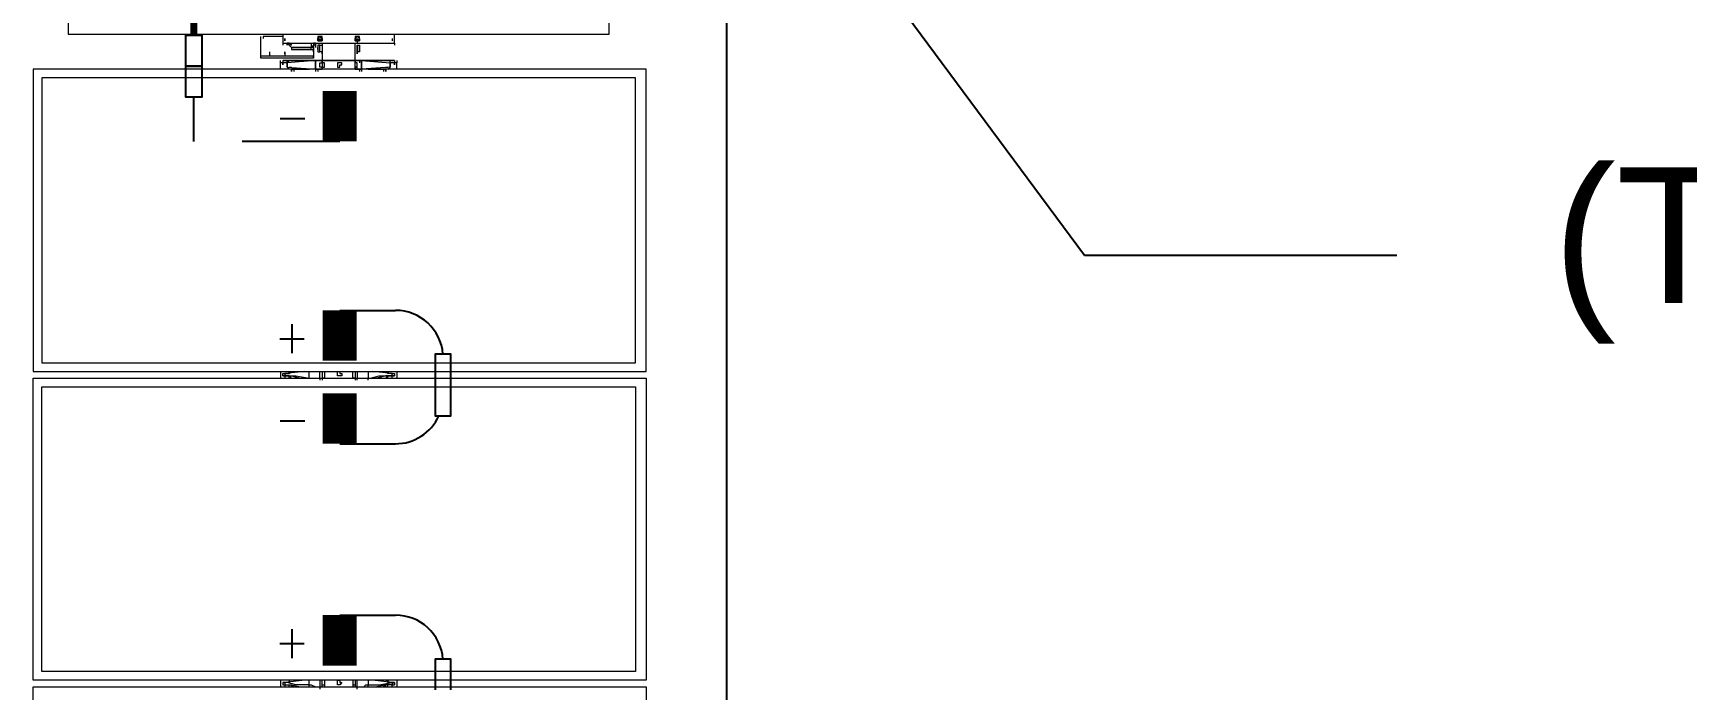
# Model space of a CAD drawing. Header units: feet. Extents: x -5.1 to 70.3, y -33 to 8.
# Drawn here: x 32.944 to 34.64, y -22.875 to -22.202 of the extents above; entities that cross this region are included whole.
import ezdxf
from ezdxf import colors
from ezdxf.entities.mleader import LeaderData, LeaderLine
from ezdxf.lldxf.tags import DXFTag
from ezdxf.math import Vec2, Vec3

# ---------------------------------------------------------------- set-up
doc = ezdxf.new("R2010")
doc.units = ezdxf.units.FT
doc.header["$MEASUREMENT"] = 0
doc.linetypes.add('HIDDEN', pattern=[0.375, 0.25, -0.125])
for name, color, linetype in [('E-DC HARNESS-POS', 10, 'DC HARNESS CABLE'), ('E-HARN-COMP', 8, 'Continuous'), ('E-TRNK-CABL-NEG', 170, 'HIDDEN'), ('E-TRUNK-CABLE-POS', 10, 'HIDDEN'), ('G-ANNO-TEXT', 1, 'Continuous'), ('Polarity-Text', 7, 'Continuous')]:
    doc.layers.add(name, color=color, linetype=linetype)
doc.styles.add('NEI-A', font='arial.ttf')
tags = doc.linetypes.add('DC HARNESS CABLE', pattern='A,0.5,-0.2,["DH",Standard,S=0.1,R=0,X=-0.1,Y=-0.05],-0.2', length=0.9).pattern_tags.tags
tags[6] = DXFTag(74, 10)

# ---------------------------------------------------------------- blocks, each defined once
blk = doc.blocks.new('A$Cc93f9aa1')
at = {"lineweight": 5}
for points in [[(10.1663, 0), (10.1663, 0.4666), (9.9363, 0.4666), (9.9363, 0)], [(10.4012, 0), (10.1713, 0), (10.1713, 0.4666), (10.4012, 0.4666)], [(10.6362, 0), (10.4062, 0), (10.4062, 0.4666), (10.6362, 0.4666)], [(10.1596, 0.4583), (9.9429, 0.4583), (9.9429, 0.0067), (10.1596, 0.0067)], [(10.1779, 0.0067), (10.1779, 0.4583), (10.3946, 0.4583), (10.3946, 0.0067)], [(9.8696, 0.4383), (9.8696, 0.0267), (9.9096, 0.0267), (9.9096, 0.4383)], [(9.9296, 0.2683), (9.9296, 0.265)], [(10.1679, 0.275), (10.1696, 0.275), (10.1696, 0.2733), (10.1679, 0.2733)], [(9.9129, 0.2483), (9.9113, 0.2467), (9.9129, 0.245), (9.9146, 0.2467)], [(9.9146, 0.2467), (9.9129, 0.2467)], [(9.9146, 0.2467), (9.9129, 0.2467)], [(9.9196, 0.2467), (9.9179, 0.2467)], [(9.9246, 0.2467), (9.9229, 0.2467)], [(9.9329, 0.235), (9.9313, 0.235), (9.9313, 0.2317), (9.9346, 0.2317), (9.9346, 0.2333), (9.9329, 0.2333)], [(10.1679, 0.235), (10.1696, 0.235), (10.1696, 0.2317), (10.1663, 0.2317), (10.1663, 0.2333), (10.1679, 0.2333)], [(10.4029, 0.235), (10.4046, 0.2333), (10.4046, 0.2317), (10.4012, 0.2317), (10.4012, 0.2333), (10.4029, 0.2333)], [(9.9129, 0.22), (9.9113, 0.2183), (9.9129, 0.2167), (9.9146, 0.2183)], [(9.9146, 0.22), (9.9129, 0.22), (9.9146, 0.22), (9.9146, 0.2183), (9.9146, 0.2167), (9.9129, 0.2167), (9.9146, 0.2167), (9.9146, 0.2183), (9.9129, 0.2183), (9.9146, 0.2183), (9.9129, 0.2183), (9.9146, 0.2183), (9.9129, 0.2183), (9.9146, 0.2183), (9.9129, 0.2183), (9.9146, 0.2183)], [(9.9313, 0.22), (9.9296, 0.22), (9.9313, 0.22), (9.9346, 0.22), (9.9346, 0.2217), (9.9313, 0.2217)], [(9.9196, 0.2133), (9.9179, 0.2133)], [(9.9196, 0.2133), (9.9179, 0.2133)], [(9.9279, 0.2133), (9.9263, 0.2133)], [(9.9146, 0.1917), (9.9129, 0.1917)], [(9.9296, 0.2), (9.9296, 0.1967), (9.9296, 0.19)], [(9.9329, 0.19), (9.9313, 0.19)]]:
    blk.add_lwpolyline(points, close=True, dxfattribs=at)
for points in [[(9.9096, 0.19), (9.9163, 0.19), (9.9163, 0.275), (9.9096, 0.275)], [(9.9129, 0.2733), (9.9146, 0.2733)], [(9.9163, 0.275), (9.9179, 0.275)], [(9.9296, 0.2767), (9.9313, 0.2767), (9.9313, 0.2717), (9.9296, 0.2717)], [(9.9296, 0.2683), (9.9296, 0.275), (9.9296, 0.2683)], [(9.9296, 0.275), (9.9313, 0.275), (9.9329, 0.275), (9.9313, 0.275)], [(9.9346, 0.2717), (9.9363, 0.25), (9.9296, 0.25), (9.9313, 0.2717), (9.9296, 0.2717), (9.9296, 0.27)], [(9.9296, 0.2483), (9.9296, 0.265), (9.9296, 0.2483)], [(9.9363, 0.2767), (9.9313, 0.2767)], [(9.9346, 0.2717), (9.9313, 0.2717), (9.9346, 0.2717)], [(9.9346, 0.2683), (9.9346, 0.27)], [(9.9363, 0.2667), (9.9363, 0.2683), (9.9379, 0.2683)], [(10.1663, 0.2767), (10.1713, 0.2767)], [(10.1679, 0.2733), (10.1679, 0.27)], [(10.1729, 0.255), (10.1713, 0.255), (10.1713, 0.2567), (10.1696, 0.2633), (10.1696, 0.2733), (10.1696, 0.27), (10.1713, 0.2683)], [(10.4012, 0.2767), (10.4062, 0.2767)], [(10.4029, 0.275), (10.4046, 0.275)], [(10.4029, 0.27), (10.4029, 0.2733), (10.4029, 0.275), (10.4029, 0.2733), (10.4046, 0.2733), (10.4046, 0.2717), (10.4046, 0.27), (10.4046, 0.2683)], [(10.4062, 0.255), (10.4046, 0.255), (10.4046, 0.2633), (10.4029, 0.2733)], [(10.1729, 0.2467), (10.1713, 0.2467), (10.1713, 0.255)], [(10.4079, 0.2467), (10.4062, 0.2467), (10.4062, 0.2517), (10.4046, 0.2533), (10.4046, 0.255)], [(9.9129, 0.2483), (9.9113, 0.2467)], [(9.9113, 0.2483), (9.9113, 0.2467)], [(9.9113, 0.2483), (9.9113, 0.2483)], [(9.9129, 0.2483), (9.9113, 0.2483)], [(9.9129, 0.245), (9.9113, 0.2467)], [(9.9113, 0.2467), (9.9113, 0.245)], [(9.9113, 0.2467), (9.9113, 0.2467)], [(9.9113, 0.245), (9.9129, 0.245)], [(9.9113, 0.245), (9.9113, 0.245)], [(9.9129, 0.2483), (9.9146, 0.2483)], [(9.9129, 0.2483), (9.9146, 0.2483)], [(9.9129, 0.2483), (9.9146, 0.2483), (9.9146, 0.2467)], [(9.9129, 0.2483), (9.9129, 0.2483)], [(9.9146, 0.2483), (9.9129, 0.2483)], [(9.9129, 0.2467), (9.9146, 0.2467)], [(9.9129, 0.2467), (9.9146, 0.2467)], [(9.9146, 0.2467), (9.9146, 0.245), (9.9129, 0.245)], [(9.9129, 0.2467), (9.9146, 0.2467)], [(9.9129, 0.2467), (9.9146, 0.2467)], [(9.9129, 0.245), (9.9146, 0.245)], [(9.9129, 0.245), (9.9129, 0.245)], [(9.9146, 0.2483), (9.9146, 0.2483)], [(9.9146, 0.2467), (9.9146, 0.2483)], [(9.9146, 0.2467), (9.9163, 0.2467)], [(9.9146, 0.2467), (9.9146, 0.2467)], [(9.9146, 0.245), (9.9146, 0.2467)], [(9.9146, 0.245), (9.9146, 0.245)], [(9.9363, 0.245), (9.9346, 0.245), (9.9296, 0.245), (9.9229, 0.245), (9.9179, 0.245), (9.9163, 0.245)], [(9.9163, 0.22), (9.9179, 0.22), (9.9229, 0.22), (9.9296, 0.22), (9.9296, 0.245), (9.9313, 0.245), (9.9296, 0.245)], [(9.9229, 0.2483), (9.9213, 0.2483), (9.9229, 0.2483), (9.9229, 0.2467), (9.9179, 0.2467), (9.9179, 0.2483), (9.9196, 0.2483), (9.9213, 0.2483)], [(9.9179, 0.2483), (9.9213, 0.2483), (9.9196, 0.2483)], [(9.9296, 0.2483), (9.9296, 0.25), (9.9313, 0.25)], [(9.9296, 0.25), (9.9363, 0.25), (9.9379, 0.25)], [(9.9346, 0.2467), (9.9346, 0.245), (9.9313, 0.245), (9.9296, 0.245), (9.9296, 0.2483), (9.9313, 0.2483)], [(9.9296, 0.2483), (9.9296, 0.2467), (9.9296, 0.2483)], [(9.9296, 0.2467), (9.9296, 0.2183), (9.9296, 0.2467)], [(9.9363, 0.2467), (9.9346, 0.2467), (9.9313, 0.2467), (9.9313, 0.245)], [(10.1663, 0.2467), (10.1713, 0.2467)], [(10.1663, 0.245), (10.1713, 0.245), (10.1729, 0.245)], [(10.1713, 0.245), (10.1713, 0.2433), (10.1663, 0.2433)], [(10.4062, 0.2467), (10.4046, 0.2467), (10.4012, 0.2467)], [(10.4012, 0.245), (10.4046, 0.245), (10.4062, 0.245)], [(10.4012, 0.2433), (10.4046, 0.2433), (10.4062, 0.2433)], [(10.4046, 0.2433), (10.4046, 0.245)], [(9.9146, 0.2167), (9.9129, 0.2167), (9.9113, 0.2183), (9.9129, 0.22), (9.9113, 0.22), (9.9113, 0.2183), (9.9113, 0.2167), (9.9129, 0.2167)], [(9.9113, 0.22), (9.9113, 0.22)], [(9.9113, 0.2183), (9.9113, 0.2183)], [(9.9113, 0.2167), (9.9113, 0.2167)], [(9.9129, 0.22), (9.9129, 0.22)], [(9.9129, 0.2167), (9.9129, 0.2167)], [(9.9146, 0.22), (9.9146, 0.22)], [(9.9146, 0.2183), (9.9146, 0.2183)], [(9.9146, 0.2167), (9.9146, 0.2167)], [(9.9163, 0.215), (9.9163, 0.2133), (9.9179, 0.2133)], [(9.9179, 0.215), (9.9163, 0.215), (9.9179, 0.215)], [(9.9163, 0.215), (9.9179, 0.215)], [(9.9246, 0.22), (9.9229, 0.22), (9.9229, 0.2183), (9.9179, 0.2183), (9.9179, 0.22), (9.9196, 0.22)], [(9.9179, 0.2183), (9.9179, 0.2167), (9.9196, 0.2167), (9.9213, 0.2167), (9.9229, 0.2167)], [(9.9179, 0.2167), (9.9213, 0.2167), (9.9196, 0.2167)], [(9.9179, 0.215), (9.9179, 0.2133)], [(9.9179, 0.215), (9.9196, 0.215)], [(9.9213, 0.2167), (9.9229, 0.2167), (9.9229, 0.2183)], [(9.9296, 0.22), (9.9313, 0.22), (9.9296, 0.22), (9.9296, 0.2183)], [(9.9296, 0.2167), (9.9296, 0.2183), (9.9296, 0.2167)], [(9.9296, 0.2167), (9.9296, 0.2), (9.9296, 0.2167)], [(9.9296, 0.2167), (9.9296, 0.215), (9.9313, 0.215)], [(9.9346, 0.1933), (9.9363, 0.215), (9.9296, 0.215), (9.9313, 0.1933), (9.9296, 0.1933)], [(9.9296, 0.215), (9.9363, 0.215), (9.9379, 0.215)], [(9.9363, 0.22), (9.9346, 0.22), (9.9346, 0.2183), (9.9313, 0.2183), (9.9313, 0.22), (9.9329, 0.22)], [(9.9313, 0.2183), (9.9313, 0.2183)], [(10.1663, 0.2217), (10.1713, 0.2217), (10.1713, 0.22)], [(10.1663, 0.22), (10.1713, 0.22), (10.1729, 0.22)], [(10.1713, 0.2183), (10.1663, 0.2183)], [(10.1679, 0.1917), (10.1696, 0.1917), (10.1696, 0.2), (10.1713, 0.21), (10.1713, 0.2183), (10.1729, 0.2183)], [(10.4012, 0.2217), (10.4046, 0.2217), (10.4062, 0.2217)], [(10.4062, 0.22), (10.4046, 0.22), (10.4012, 0.22)], [(10.4012, 0.2183), (10.4046, 0.2183), (10.4062, 0.2183)], [(10.4046, 0.22), (10.4046, 0.2217)], [(10.4046, 0.21), (10.4046, 0.2117), (10.4062, 0.215), (10.4062, 0.2183), (10.4079, 0.2183)], [(9.9229, 0.2133), (9.9213, 0.2133), (9.9196, 0.2133), (9.9196, 0.2117), (9.9196, 0.1967), (9.9213, 0.1967), (9.9213, 0.2133), (9.9263, 0.2133), (9.9263, 0.1733), (9.9113, 0.1733)], [(9.9163, 0.2133), (9.9163, 0.2133)], [(9.9163, 0.2133), (9.9179, 0.2133)], [(9.9163, 0.2133), (9.9179, 0.2133)], [(9.9163, 0.2133), (9.9179, 0.2133)], [(9.9163, 0.2133), (9.9179, 0.2133)], [(9.9163, 0.2133), (9.9179, 0.2133), (9.9196, 0.2133)], [(9.9163, 0.2133), (9.9179, 0.2133), (9.9196, 0.2133)], [(9.9163, 0.2133), (9.9179, 0.2133)], [(9.9163, 0.2133), (9.9179, 0.2133), (9.9196, 0.2133)], [(9.9163, 0.2133), (9.9196, 0.2133)], [(9.9179, 0.1933), (9.9163, 0.1933), (9.9196, 0.1967), (9.9196, 0.2117)], [(9.9179, 0.2133), (9.9196, 0.2133)], [(9.9179, 0.2133), (9.9196, 0.2133)], [(9.9179, 0.2133), (9.9196, 0.2133)], [(9.9213, 0.2117), (9.9196, 0.2117), (9.9179, 0.2133), (9.9196, 0.2133), (9.9179, 0.2133), (9.9196, 0.2133), (9.9213, 0.2133), (9.9229, 0.2133), (9.9213, 0.2133), (9.9279, 0.2133), (9.9279, 0.1733), (9.9263, 0.1733)], [(9.9196, 0.2133), (9.9213, 0.2133)], [(10.4062, 0.21), (10.4046, 0.21), (10.4046, 0.2), (10.4029, 0.1933), (10.4029, 0.1917), (10.4046, 0.1917)], [(9.9113, 0.19), (9.9113, 0.175), (9.9129, 0.175)], [(9.9163, 0.195), (9.9179, 0.1967), (9.9163, 0.195), (9.9163, 0.1933)], [(9.9163, 0.19), (9.9179, 0.19)], [(9.9246, 0.1917), (9.9229, 0.1917), (9.9246, 0.1917), (9.9263, 0.1917)], [(9.9296, 0.195), (9.9313, 0.1933), (9.9313, 0.1883), (9.9296, 0.1883)], [(9.9296, 0.19), (9.9313, 0.19)], [(9.9313, 0.1933), (9.9346, 0.1933), (9.9313, 0.1933)], [(9.9346, 0.195), (9.9346, 0.1967)], [(9.9379, 0.1967), (9.9363, 0.1967), (9.9363, 0.1983)], [(10.1713, 0.1967), (10.1696, 0.195), (10.1696, 0.19), (10.1679, 0.19), (10.1679, 0.1917), (10.1679, 0.195)], [(10.4029, 0.19), (10.4029, 0.1917), (10.4046, 0.1917), (10.4046, 0.195), (10.4046, 0.1967)], [(10.4029, 0.195), (10.4029, 0.1917), (10.4029, 0.19), (10.4046, 0.19)], [(9.9229, 0.18), (9.9246, 0.18), (9.9263, 0.18)], [(9.9363, 0.1883), (9.9313, 0.1883)], [(10.1663, 0.1883), (10.1713, 0.1883)], [(10.4012, 0.1883), (10.4062, 0.1883)]]:
    blk.add_lwpolyline(points, dxfattribs=at)
at = {"color": 8, "lineweight": 5, "true_color": 0x808080}
for points in [[(9.9163, 0.2483), (9.9163, 0.275)], [(9.9363, 0.27), (9.9346, 0.2717)], [(9.9363, 0.255), (9.9363, 0.2683)], [(9.9363, 0.2617), (9.9363, 0.2667), (9.9379, 0.2667)], [(10.1663, 0.2767), (10.1713, 0.2767)], [(10.1679, 0.2733), (10.1663, 0.2583)], [(10.1663, 0.2683), (10.1679, 0.27)], [(10.1679, 0.2733), (10.1679, 0.2733)], [(10.1713, 0.2733), (10.1696, 0.2733), (10.1696, 0.275)], [(10.1713, 0.27), (10.1696, 0.27), (10.1696, 0.2683), (10.1713, 0.2617)], [(10.1713, 0.2667), (10.1713, 0.2683)], [(10.4012, 0.2767), (10.4062, 0.2767)], [(10.4029, 0.2733), (10.4012, 0.2583)], [(10.4012, 0.2683), (10.4012, 0.27)], [(10.4062, 0.2733), (10.4046, 0.2733), (10.4046, 0.275), (10.4029, 0.275)], [(10.4029, 0.2733), (10.4029, 0.2733)], [(10.4062, 0.27), (10.4046, 0.27), (10.4046, 0.2683), (10.4062, 0.2617)], [(10.4062, 0.2683), (10.4046, 0.2683), (10.4062, 0.2667)], [(10.1663, 0.255), (10.1713, 0.255)], [(10.4012, 0.255), (10.4046, 0.255)], [(9.9163, 0.22), (9.9163, 0.2467)], [(9.9229, 0.2483), (9.9179, 0.2483)], [(9.9179, 0.2467), (9.9229, 0.2467)], [(9.9363, 0.245), (9.9346, 0.245), (9.9363, 0.245), (9.9363, 0.25)], [(9.9363, 0.2483), (9.9379, 0.2483)], [(9.9163, 0.19), (9.9163, 0.2183)], [(9.9179, 0.22), (9.9229, 0.22)], [(9.9179, 0.2167), (9.9229, 0.2167)], [(9.9363, 0.215), (9.9363, 0.22), (9.9346, 0.22), (9.9363, 0.22)], [(9.9363, 0.2167), (9.9379, 0.2167)], [(9.9163, 0.2117), (9.9196, 0.2117)], [(9.9363, 0.1967), (9.9363, 0.21)], [(9.9363, 0.2033), (9.9363, 0.1983), (9.9379, 0.1983)], [(10.1713, 0.21), (10.1663, 0.21)], [(10.1663, 0.2067), (10.1679, 0.1917)], [(10.1713, 0.195), (10.1696, 0.195), (10.1696, 0.1967), (10.1713, 0.2033)], [(10.4046, 0.21), (10.4012, 0.21)], [(10.4012, 0.2067), (10.4029, 0.1917)], [(10.4062, 0.195), (10.4046, 0.195), (10.4046, 0.1967), (10.4062, 0.2033)], [(9.9163, 0.195), (9.9163, 0.195)], [(9.9346, 0.1933), (9.9363, 0.195)], [(10.1679, 0.195), (10.1663, 0.1967)], [(10.1679, 0.195), (10.1663, 0.195), (10.1679, 0.195)], [(10.1679, 0.1917), (10.1679, 0.1917)], [(10.1696, 0.19), (10.1696, 0.1917), (10.1713, 0.1917)], [(10.1713, 0.1967), (10.1713, 0.1983)], [(10.4012, 0.1967), (10.4012, 0.195), (10.4029, 0.195)], [(10.4029, 0.19), (10.4046, 0.19), (10.4046, 0.1917), (10.4062, 0.1917)], [(10.4029, 0.1917), (10.4029, 0.1917)], [(10.4062, 0.1967), (10.4046, 0.1967), (10.4062, 0.1983)], [(10.1663, 0.1883), (10.1713, 0.1883)], [(10.4012, 0.1883), (10.4062, 0.1883)]]:
    blk.add_lwpolyline(points, dxfattribs=at)
for points in [[(9.9379, 0.2683), (9.9363, 0.2683)], [(10.1663, 0.27), (10.1679, 0.27)], [(10.4029, 0.27), (10.4012, 0.27)], [(9.9179, 0.1933), (9.9163, 0.1933)], [(9.9379, 0.1967), (9.9363, 0.1967)]]:
    blk.add_lwpolyline(points, close=True, dxfattribs=at)

msp = doc.modelspace()

# ---------------------------------------------------------------- linework, layer by layer
at = {"layer": 'E-DC HARNESS-POS', "ltscale": 0.5}
msp.add_lwpolyline([(33.6555, -26.3703), (33.6555, -22.0102), (33.7057, -22.0102)], dxfattribs=at)
at = {"layer": 'E-HARN-COMP'}
for points in [[(33.1008, -22.2042), (33.1169, -22.2042), (33.1169, -22.2359), (33.1008, -22.2359)], [(33.1008, -22.2359), (33.1169, -22.2359), (33.1169, -22.2676), (33.1008, -22.2676)]]:
    msp.add_lwpolyline(points, close=True, dxfattribs=at)
at = {"layer": 'E-HARN-COMP', "const_width": 0.0347}
for points in [[(33.2584, -22.3131), (33.2584, -22.2613)], [(33.2584, -22.538), (33.2584, -22.4863)], [(33.2584, -22.6231), (33.2584, -22.5713)], [(33.2584, -22.8506), (33.2584, -22.7988)], [(33.2584, -22.9423), (33.2584, -22.8905)]]:
    msp.add_lwpolyline(points, dxfattribs=at)
at = {"layer": 'E-HARN-COMP'}
for points in [[(33.3724, -22.5629), (33.3724, -22.5312), (33.3562, -22.5312), (33.3562, -22.5629)], [(33.3562, -22.5629), (33.3562, -22.5946), (33.3724, -22.5946), (33.3724, -22.5629)], [(33.3724, -22.8755), (33.3724, -22.8438), (33.3562, -22.8438), (33.3562, -22.8755)]]:
    msp.add_lwpolyline(points, dxfattribs=at)
at = {"layer": 'E-TRNK-CABL-NEG', "color": 7, "linetype": 'Continuous', "ltscale": 0.1, "const_width": 0.00694}
msp.add_lwpolyline([(33.1089, -22.2042), (33.1089, -21.8139)], dxfattribs=at)
at = {"layer": 'E-TRNK-CABL-NEG', "ltscale": 0.1}
msp.add_lwpolyline([(33.2584, -22.3131), (33.1089, -22.3131), (33.1089, -22.2676)], dxfattribs=at)
msp.add_lwpolyline([(33.2584, -22.6231), (33.3156, -22.6231, 0.293541), (33.36, -22.5946, 0.293541)], format="xyb", dxfattribs=at)
at = {"layer": 'E-TRUNK-CABLE-POS', "ltscale": 0.1}
for points in [[(33.2584, -22.4863), (33.3156, -22.4863, -0.391396), (33.3643, -22.5312, -0.391396)], [(33.2584, -22.7988), (33.3156, -22.7988, -0.391396), (33.3643, -22.8438, -0.391396)]]:
    msp.add_lwpolyline(points, format="xyb", dxfattribs=at)
at = {"layer": 'Polarity-Text'}
for p, q in [((33.1975, -22.2895), (33.2226, -22.2895)), ((33.2095, -22.5006), (33.2095, -22.5302)), ((33.197, -22.5154), (33.2221, -22.5154)), ((33.1975, -22.5995), (33.2226, -22.5995)), ((33.2095, -22.8131), (33.2095, -22.8428)), ((33.197, -22.828), (33.2221, -22.828))]:
    msp.add_line(p, q, dxfattribs=at)

# ---------------------------------------------------------------- block references
at = {"xscale": 1.34754266, "yscale": 1.34754266, "zscale": 1.34754266, "rotation": 270}
msp.add_blockref('A$Cc93f9aa1', (32.944, -8.8495), dxfattribs=at)

# ---------------------------------------------------------------- leaders
at = {"layer": 'G-ANNO-TEXT'}
ml = msp.add_multileader_mtext('Standard', dxfattribs=at)
ml.set_content('(TYP.) BLA DROPS', color=256, style='NEI-A')
ml.set_leader_properties()
ml.build(insert=Vec2(0, 0))
ml.multileader.update_dxf_attribs({"dogleg_length": 0.36, "arrow_head_size": 0.1563})
ctx = ml.context
ctx.base_point, ctx.char_height, ctx.arrow_head_size, ctx.landing_gap_size, ctx.plane_origin = Vec3(34.3423, -22.4296, -0.159), 0.138889, 0.1563, 0.1601, Vec3(86.0099, -61.1601, -0.159)
notes = []
notes.append((ctx, [(0, (1, 1, 0), (34.0222, -22.4296, -0.159), (1, 0), 0.3201, [(1, [(33.7262, -22.0306, -0.159)], 0, [])])]))
ctx.mtext.insert, ctx.mtext.width, ctx.mtext.flow_direction = Vec3(34.5024, -22.3397, -0.159), 1.716278, 5
ctx.mtext.has_bg_fill, ctx.mtext.bg_color, ctx.mtext.bg_scale_factor, ctx.mtext.bg_transparency, ctx.mtext.use_window_bg_color = 1, -1073741824, 1.5, 0, 1
for ctx, leaders in notes:
    for number, flags, end, landing, length, lines in leaders:
        leader = LeaderData()
        leader.index, (leader.has_last_leader_line, leader.has_dogleg_vector, leader.attachment_direction) = number, flags
        leader.last_leader_point, leader.dogleg_vector, leader.dogleg_length = Vec3(end), Vec3(landing), length
        for number, points, colour, breaks in lines:
            line = LeaderLine()
            line.index, line.vertices, line.color, line.breaks = number, Vec3.list(points), colors.encode_raw_color(colour), breaks
            leader.lines.append(line)
        ctx.leaders.append(leader)

doc.saveas('drawing.dxf')
